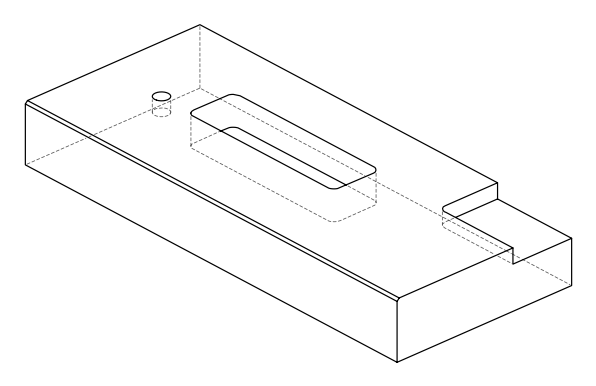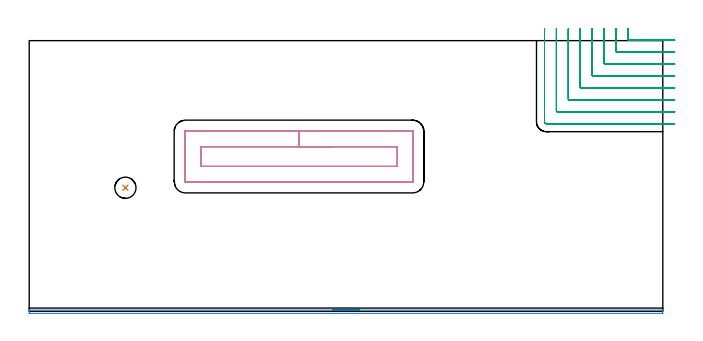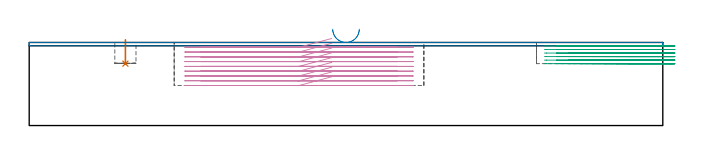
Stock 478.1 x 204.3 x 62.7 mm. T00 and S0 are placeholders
(PLAN: 4 operations, 3 tool changes, 30.1 min)
(1 INDEXABLE_INSERT_DRILL_BLIND_HOLE_FROM_SOLID | STEP1POCKET | NXT0302_003 | 0.07 min | 3170 mm3)
(2 AREA_MILL | FG_CHAMFER_SURFACE | UGT0205_001 | 3.98 min | 1494 mm3)
(3 MILL_CORNER_NOTCH_RECTANGULAR | CORNER_NOTCH_RECTANGULAR | NXT0201_011 | Follow Part, ap 3, ae 75% | 11.38 min | 104574 mm3)
(4 MILL_RECTANGULAR_POCKET | POCKET_RECTANGULAR_STRAIGHT | NXT0201_012 | Follow Part, ap 4, ae 75% | 14.65 min | 334124 mm3)
(TOOL NXT0302_003 | Index. Insert Drill 16mm [880-D1600L20-05] | D16 PA176 FL80 Z2)
(TOOL UGT0205_001 | Chamfer Mill 20 x 3 x 45 deg. | D20 FL50 Z2)
(TOOL NXT0201_011 | ENDMILL 12mm [2P460-1200-NA 1630] | D12 FL38 Z6)
(TOOL NXT0201_012 | ENDMILL 16mm [2P460-1600-NA 1630] | D16 FL38 Z6)
(OP 1 INDEXABLE_INSERT_DRILL_BLIND_HOLE_FROM_SOLID)
G17 G21 G94 G90
T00 M6
G54
G17 G0 G90 X72.6 Y93.3 S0 M3
G43 Z72.7 H1
G94 G81 G98 Z46.7 F250. R64.7
G80
M5
M2
(OP 2 AREA_MILL)
G17 G21 G94 G90
T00 M6
G54
G17 G0 G90 X229.05 Y1. S1061 M3
G43 Z72.7 H0
G94 G1 X229.088 Z71.828 F250.
X229.202 Z70.963
X229.391 Z70.112
X229.653 Z69.28
X229.987 Z68.474
X230.39 Z67.7
X230.858 Z66.964
X231.39 Z66.272
X231.979 Z65.629
X232.622 Z65.039
X233.314 Z64.508
X234.05 Z64.04
X234.824 Z63.637
X235.63 Z63.303
X236.462 Z63.041
X237.313 Z62.852
X238.178 Z62.738
X239.05 Z62.7
X477.933
X478.09 Y0.997 Z62.688
X478.098 Y0.862 Z62.554
X478.1 Y0.72 Z62.42
Y0.405 Z62.104
Y-0.25 Z61.445
Y-1.453 Z60.244
X478.097 Y-1.491 Z60.205
X477.742 Y-1.5 Z60.2
X0.613
X0.357 Y-1.498 Z60.202
X0.003 Y-1.491 Z60.205
X0. Y-1.453 Z60.244
Y-0.25 Z61.445
Y0.405 Z62.104
Y0.72 Z62.42
X0.002 Y0.862 Z62.554
X0.01 Y0.997 Z62.688
X0.167 Y1. Z62.7
X239.05
X239.922 Z62.738
X240.786 Z62.852
X241.638 Z63.041
X242.47 Z63.303
X243.276 Z63.637
X244.05 Z64.04
X244.786 Z64.508
X245.478 Z65.039
X246.121 Z65.629
X246.71 Z66.272
X247.241 Z66.964
X247.71 Z67.7
X248.113 Z68.474
X248.447 Z69.28
X248.709 Z70.112
X248.898 Z70.963
X249.012 Z71.828
X249.05 Z72.7
M5
M2
(OP 3 MILL_CORNER_NOTCH_RECTANGULAR)
G17 G21 G94 G90
T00 M6
G54
G17 G0 G90 X451.8 Y213.3 S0 M3
G43 Z72.7 H1
Z60.033
G94 G1 Y210.3 F250.
Y205.195 F500.
G3 X452.395 Y204.6 R0.6
G1 X484.093
X487.093 F250.
G0 Z72.7
X442.8 Y213.3
Z60.033
G1 Y210.3
Y196.195 F500.
G3 X443.395 Y195.6 R0.6
G1 X484.1
X487.1 F250.
G0 Z72.7
X433.8 Y213.3
Z60.033
G1 Y210.3
Y187.195 F500.
G3 X434.395 Y186.6 R0.6
G1 X484.1
X487.1 F250.
G0 Z72.7
X424.8 Y213.3
Z60.033
G1 Y210.3
Y178.195 F500.
G3 X425.395 Y177.6 R0.6
G1 X484.1
X487.1 F250.
G0 Z72.7
X415.8 Y213.3
Z60.033
G1 Y210.3
Y169.196 F500.
G3 X416.396 Y168.6 R0.6
G1 X484.1
X487.1 F250.
G0 Z72.7
X406.8 Y213.3
Z60.033
G1 Y210.3
Y160.196 F500.
G3 X407.396 Y159.6 R0.6
G1 X484.1
X487.1 F250.
G0 Z72.7
X397.8 Y213.3
Z60.033
G1 Y210.3
Y151.196 F500.
G3 X398.396 Y150.6 R0.6
G1 X484.1
X487.1 F250.
G0 Z72.7
X388.8 Y213.3
Z60.033
G1 Y210.3
Y143. F500.
G3 X390.2 Y141.6 R1.4
G1 X484.1
X487.1 F250.
G0 Z72.7
X451.8 Y213.3
Z57.367
G1 Y210.3
Y205.195 F500.
G3 X452.395 Y204.6 R0.6
G1 X484.093
X487.093 F250.
G0 Z72.7
X442.8 Y213.3
Z57.367
G1 Y210.3
Y196.195 F500.
G3 X443.395 Y195.6 R0.6
G1 X484.1
X487.1 F250.
G0 Z72.7
X433.8 Y213.3
Z57.367
G1 Y210.3
Y187.195 F500.
G3 X434.395 Y186.6 R0.6
G1 X484.1
X487.1 F250.
G0 Z72.7
X424.8 Y213.3
Z57.367
G1 Y210.3
Y178.195 F500.
G3 X425.395 Y177.6 R0.6
G1 X484.1
X487.1 F250.
G0 Z72.7
X415.8 Y213.3
Z57.367
G1 Y210.3
Y169.196 F500.
G3 X416.396 Y168.6 R0.6
G1 X484.1
X487.1 F250.
G0 Z72.7
X406.8 Y213.3
Z57.367
G1 Y210.3
Y160.196 F500.
G3 X407.396 Y159.6 R0.6
G1 X484.1
X487.1 F250.
G0 Z72.7
X397.8 Y213.3
Z57.367
G1 Y210.3
Y151.196 F500.
G3 X398.396 Y150.6 R0.6
G1 X484.1
X487.1 F250.
G0 Z72.7
X388.8 Y213.3
Z57.367
G1 Y210.3
Y143. F500.
G3 X390.2 Y141.6 R1.4
G1 X484.1
X487.1 F250.
G0 Z72.7
X451.8 Y213.3
Z54.7
G1 Y210.3
Y205.195 F500.
G3 X452.395 Y204.6 R0.6
G1 X484.093
X487.093 F250.
G0 Z72.7
X442.8 Y213.3
Z54.7
G1 Y210.3
Y196.195 F500.
G3 X443.395 Y195.6 R0.6
G1 X484.1
X487.1 F250.
G0 Z72.7
X433.8 Y213.3
Z54.7
G1 Y210.3
Y187.195 F500.
G3 X434.395 Y186.6 R0.6
G1 X484.1
X487.1 F250.
G0 Z72.7
X424.8 Y213.3
Z54.7
G1 Y210.3
Y178.195 F500.
G3 X425.395 Y177.6 R0.6
G1 X484.1
X487.1 F250.
G0 Z72.7
X415.8 Y213.3
Z54.7
G1 Y210.3
Y169.196 F500.
G3 X416.396 Y168.6 R0.6
G1 X484.1
X487.1 F250.
G0 Z72.7
X406.8 Y213.3
Z54.7
G1 Y210.3
Y160.196 F500.
G3 X407.396 Y159.6 R0.6
G1 X484.1
X487.1 F250.
G0 Z72.7
X397.8 Y213.3
Z54.7
G1 Y210.3
Y151.196 F500.
G3 X398.396 Y150.6 R0.6
G1 X484.1
X487.1 F250.
G0 Z72.7
X388.8 Y213.3
Z54.7
G1 Y210.3
Y143. F500.
G3 X390.2 Y141.6 R1.4
G1 X484.1
X487.1 F250.
G0 Z72.7
X451.8 Y213.3
Z52.033
G1 Y210.3
Y205.195 F500.
G3 X452.395 Y204.6 R0.6
G1 X484.093
X487.093 F250.
G0 Z72.7
X442.8 Y213.3
Z52.033
G1 Y210.3
Y196.195 F500.
G3 X443.395 Y195.6 R0.6
G1 X484.1
X487.1 F250.
G0 Z72.7
X433.8 Y213.3
Z52.033
G1 Y210.3
Y187.195 F500.
G3 X434.395 Y186.6 R0.6
G1 X484.1
X487.1 F250.
G0 Z72.7
X424.8 Y213.3
Z52.033
G1 Y210.3
Y178.195 F500.
G3 X425.395 Y177.6 R0.6
G1 X484.1
X487.1 F250.
G0 Z72.7
X415.8 Y213.3
Z52.033
G1 Y210.3
Y169.196 F500.
G3 X416.396 Y168.6 R0.6
G1 X484.1
X487.1 F250.
G0 Z72.7
X406.8 Y213.3
Z52.033
G1 Y210.3
Y160.196 F500.
G3 X407.396 Y159.6 R0.6
G1 X484.1
X487.1 F250.
G0 Z72.7
X397.8 Y213.3
Z52.033
G1 Y210.3
Y151.196 F500.
G3 X398.396 Y150.6 R0.6
G1 X484.1
X487.1 F250.
G0 Z72.7
X388.8 Y213.3
Z52.033
G1 Y210.3
Y143. F500.
G3 X390.2 Y141.6 R1.4
G1 X484.1
X487.1 F250.
G0 Z72.7
X451.8 Y213.3
Z49.367
G1 Y210.3
Y205.195 F500.
G3 X452.395 Y204.6 R0.6
G1 X484.093
X487.093 F250.
G0 Z72.7
X442.8 Y213.3
Z49.367
G1 Y210.3
Y196.195 F500.
G3 X443.395 Y195.6 R0.6
G1 X484.1
X487.1 F250.
G0 Z72.7
X433.8 Y213.3
Z49.367
G1 Y210.3
Y187.195 F500.
G3 X434.395 Y186.6 R0.6
G1 X484.1
X487.1 F250.
G0 Z72.7
X424.8 Y213.3
Z49.367
G1 Y210.3
Y178.195 F500.
G3 X425.395 Y177.6 R0.6
G1 X484.1
X487.1 F250.
G0 Z72.7
X415.8 Y213.3
Z49.367
G1 Y210.3
Y169.196 F500.
G3 X416.396 Y168.6 R0.6
G1 X484.1
X487.1 F250.
G0 Z72.7
X406.8 Y213.3
Z49.367
G1 Y210.3
Y160.196 F500.
G3 X407.396 Y159.6 R0.6
G1 X484.1
X487.1 F250.
G0 Z72.7
X397.8 Y213.3
Z49.367
G1 Y210.3
Y151.196 F500.
G3 X398.396 Y150.6 R0.6
G1 X484.1
X487.1 F250.
G0 Z72.7
X388.8 Y213.3
Z49.367
G1 Y210.3
Y143. F500.
G3 X390.2 Y141.6 R1.4
G1 X484.1
X487.1 F250.
G0 Z72.7
X451.8 Y213.3
Z46.7
G1 Y210.3
Y205.195 F500.
G3 X452.395 Y204.6 R0.6
G1 X484.093
X487.093 F250.
G0 Z72.7
X442.8 Y213.3
Z46.7
G1 Y210.3
Y196.195 F500.
G3 X443.395 Y195.6 R0.6
G1 X484.1
X487.1 F250.
G0 Z72.7
X433.8 Y213.3
Z46.7
G1 Y210.3
Y187.195 F500.
G3 X434.395 Y186.6 R0.6
G1 X484.1
X487.1 F250.
G0 Z72.7
X424.8 Y213.3
Z46.7
G1 Y210.3
Y178.195 F500.
G3 X425.395 Y177.6 R0.6
G1 X484.1
X487.1 F250.
G0 Z72.7
X415.8 Y213.3
Z46.7
G1 Y210.3
Y169.196 F500.
G3 X416.396 Y168.6 R0.6
G1 X484.1
X487.1 F250.
G0 Z72.7
X406.8 Y213.3
Z46.7
G1 Y210.3
Y160.196 F500.
G3 X407.396 Y159.6 R0.6
G1 X484.1
X487.1 F250.
G0 Z72.7
X397.8 Y213.3
Z46.7
G1 Y210.3
Y151.196 F500.
G3 X398.396 Y150.6 R0.6
G1 X484.1
X487.1 F250.
G0 Z72.7
X388.8 Y213.3
Z46.7
G1 Y210.3
Y143. F500.
G3 X390.2 Y141.6 R1.4
G1 X484.1
X487.1 F250.
G0 Z72.7
M5
M2
(OP 4 MILL_RECTANGULAR_POCKET)
G17 G21 G94 G90
T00 M6
G54
G17 G0 G90 X228.273 Y124.3 S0 M3
G43 Z72.7 H1
Z65.7
G94 G1 X203.6 Z59.089 F250.
X129.4 F500.
Y109.4
X277.8
Y124.3
X203.6
Y136.3
X118.
G3 X117.4 Y135.7 R0.6
G1 Y98.
G3 X118. Y97.4 R0.6
G1 X289.2
G3 X289.8 Y98. R0.6
G1 Y135.7
G3 X289.2 Y136.3 R0.6
G1 X203.6
X202.6
G0 X228.273 Y124.3 Z62.089
G1 X203.6 Z55.478 F250.
X129.4 F500.
Y109.4
X277.8
Y124.3
X203.6
Y136.3
X118.
G3 X117.4 Y135.7 R0.6
G1 Y98.
G3 X118. Y97.4 R0.6
G1 X289.2
G3 X289.8 Y98. R0.6
G1 Y135.7
G3 X289.2 Y136.3 R0.6
G1 X203.6
X202.6
G0 X228.273 Y124.3 Z58.478
G1 X203.6 Z51.867 F250.
X129.4 F500.
Y109.4
X277.8
Y124.3
X203.6
Y136.3
X118.
G3 X117.4 Y135.7 R0.6
G1 Y98.
G3 X118. Y97.4 R0.6
G1 X289.2
G3 X289.8 Y98. R0.6
G1 Y135.7
G3 X289.2 Y136.3 R0.6
G1 X203.6
X202.6
G0 X228.273 Y124.3 Z54.867
G1 X203.6 Z48.256 F250.
X129.4 F500.
Y109.4
X277.8
Y124.3
X203.6
Y136.3
X118.
G3 X117.4 Y135.7 R0.6
G1 Y98.
G3 X118. Y97.4 R0.6
G1 X289.2
G3 X289.8 Y98. R0.6
G1 Y135.7
G3 X289.2 Y136.3 R0.6
G1 X203.6
X202.6
G0 X228.273 Y124.3 Z51.256
G1 X203.6 Z44.644 F250.
X129.4 F500.
Y109.4
X277.8
Y124.3
X203.6
Y136.3
X118.
G3 X117.4 Y135.7 R0.6
G1 Y98.
G3 X118. Y97.4 R0.6
G1 X289.2
G3 X289.8 Y98. R0.6
G1 Y135.7
G3 X289.2 Y136.3 R0.6
G1 X203.6
X202.6
G0 X228.273 Y124.3 Z47.644
G1 X203.6 Z41.033 F250.
X129.4 F500.
Y109.4
X277.8
Y124.3
X203.6
Y136.3
X118.
G3 X117.4 Y135.7 R0.6
G1 Y98.
G3 X118. Y97.4 R0.6
G1 X289.2
G3 X289.8 Y98. R0.6
G1 Y135.7
G3 X289.2 Y136.3 R0.6
G1 X203.6
X202.6
G0 X228.273 Y124.3 Z44.033
G1 X203.6 Z37.422 F250.
X129.4 F500.
Y109.4
X277.8
Y124.3
X203.6
Y136.3
X118.
G3 X117.4 Y135.7 R0.6
G1 Y98.
G3 X118. Y97.4 R0.6
G1 X289.2
G3 X289.8 Y98. R0.6
G1 Y135.7
G3 X289.2 Y136.3 R0.6
G1 X203.6
X202.6
G0 X228.273 Y124.3 Z40.422
G1 X203.6 Z33.811 F250.
X129.4 F500.
Y109.4
X277.8
Y124.3
X203.6
Y136.3
X118.
G3 X117.4 Y135.7 R0.6
G1 Y98.
G3 X118. Y97.4 R0.6
G1 X289.2
G3 X289.8 Y98. R0.6
G1 Y135.7
G3 X289.2 Y136.3 R0.6
G1 X203.6
X202.6
G0 X228.273 Y124.3 Z36.811
G1 X203.6 Z30.2 F250.
X129.4 F500.
Y109.4
X277.8
Y124.3
X203.6
Y136.3
X118.
G3 X117.4 Y135.7 R0.6
G1 Y98.
G3 X118. Y97.4 R0.6
G1 X289.2
G3 X289.8 Y98. R0.6
G1 Y135.7
G3 X289.2 Y136.3 R0.6
G1 X203.6
X202.6
G0 Z72.7
M5
M2
